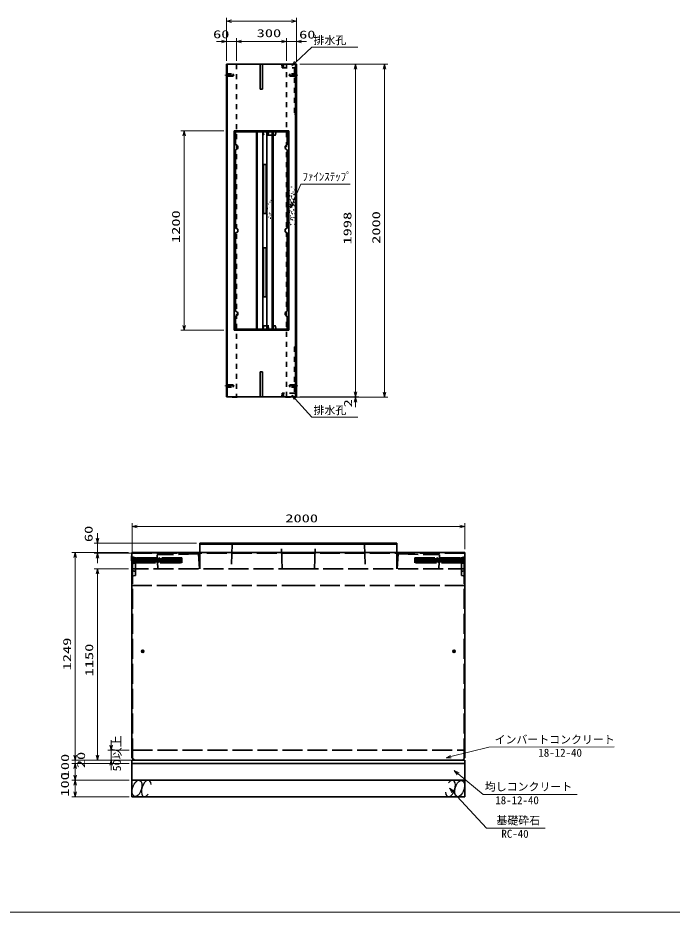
# Model space of a CAD drawing. Units: millimetres on the paper. Extents: x 15 to 1219, y 8 to 859.
# Drawn here: x 432.8 to 629.3, y 15 to 283.7 of the extents above; entities that cross this region are included whole.
import ezdxf
from ezdxf.enums import TextEntityAlignment as Align

# ---------------------------------------------------------------- set-up
doc = ezdxf.new("R2010")
doc.units = ezdxf.units.MM
for name, pattern in [('DASHED', [7.5, 6, -1.5]), ('USER1', [3, 1.5, -1.5]), ('USER2', [18.5, 12, -1.5, 3.5, -1.5])]:
    doc.linetypes.add(name, pattern=pattern)
for name, color, linetype, lineweight in [('0-0', 1, 'Continuous', 13), ('D-BMK（構造物基準線）', 2, 'USER2', 18), ('D-STR-DIM（寸法）', 7, 'Continuous', 13), ('D-STR-HTXT(均しCON-旗)', 7, 'Continuous', 13), ('D-STR-HTXT(基礎砕石-旗)', 7, 'Continuous', 13), ('D-STR-HTXT（WS-旗）', 7, 'Continuous', 13), ('D-STR-HTXT（旗上げ）', 7, 'Continuous', 13), ('D-STR-STRF(グリ)', 7, 'Continuous', 25), ('D-STR（構造物）', 1, 'Continuous', 35)]:
    doc.layers.add(name, color=color, linetype=linetype, lineweight=lineweight)
doc.styles.add('ＭＳ ゴシック', font='')
doc.styles.get('ＭＳ ゴシック').set_extended_font_data('MS Gothic')

# ---------------------------------------------------------------- blocks, each defined once
blk = doc.blocks.new('_Open30')
at = {"color": 7, "linetype": 'Continuous', "lineweight": 13}
for p, q in [((-1, 0.2679), (0, 0)), ((0, 0), (-1, -0.2679)), ((0, 0), (-1, 0))]:
    blk.add_line(p, q, dxfattribs=at)

msp = doc.modelspace()

# ---------------------------------------------------------------- linework, layer by layer
at = {"layer": '0-0'}
msp.add_line((517.063, 60.662), (467.813, 60.662), dxfattribs=at)
at = {"layer": 'D-BMK（構造物基準線）'}
for p, q in [((495.004, 266.544), (497.853, 266.544)), ((514.079, 266.544), (516.928, 266.544)), ((495.004, 173.144), (497.853, 173.144)), ((516.928, 173.144), (514.079, 173.144))]:
    msp.add_line(p, q, dxfattribs=at)
at = {"layer": 'D-STR-DIM（寸法）'}
for p, q in [((495.466, 277.691), (495.466, 283.741)), ((496.966, 282.741), (514.966, 282.741)), ((516.466, 277.721), (516.466, 283.741)), ((495.466, 270.794), (495.466, 277.691)), ((498.466, 270.794), (498.466, 277.691)), ((498.466, 270.846), (498.466, 277.691)), ((513.466, 270.794), (513.466, 277.691)), ((513.466, 270.794), (513.466, 277.691)), ((516.466, 270.764), (516.466, 277.691)), ((493.966, 276.691), (492.466, 276.691)), ((495.466, 276.691), (498.466, 276.691)), ((499.966, 276.691), (511.966, 276.691)), ((499.966, 276.691), (501.466, 276.691)), ((511.966, 276.691), (510.466, 276.691)), ((513.466, 276.691), (516.466, 276.691)), ((517.966, 276.691), (519.466, 276.691)), ((517.466, 269.794), (535.255, 269.794)), ((533.818, 269.794), (543.895, 269.794)), ((534.255, 171.394), (534.255, 268.294)), ((542.895, 171.294), (542.895, 268.294)), ((494.716, 249.844), (481.753, 249.844)), ((482.753, 191.344), (482.753, 248.344)), ((494.716, 189.844), (481.753, 189.844)), ((534.255, 171.394), (534.255, 172.894)), ((516.216, 169.794), (535.255, 169.794)), ((517.466, 169.894), (535.255, 169.894)), ((517.466, 169.894), (535.255, 169.894)), ((532.818, 169.794), (543.895, 169.794)), ((534.255, 169.894), (534.255, 169.794)), ((534.255, 168.294), (534.255, 166.794)), ((467.163, 123.345), (467.163, 131.891)), ((567.063, 124.1), (567.063, 131.891)), ((468.663, 130.891), (565.563, 130.891)), ((460.824, 65.162), (460.824, 66.662)), ((450.065, 62.162), (450.065, 63.662)), ((466.263, 63.662), (459.824, 63.662)), ((460.824, 63.662), (460.824, 60.662)), ((466.263, 60.662), (449.065, 60.662)), ((466.263, 59.662), (449.065, 59.662)), ((466.263, 59.662), (449.065, 59.662)), ((450.065, 60.662), (450.065, 59.662)), ((465.263, 60.662), (459.824, 60.662)), ((460.824, 59.162), (460.824, 57.662)), ((450.065, 58.162), (450.065, 56.662)), ((450.065, 58.162), (450.065, 56.162)), ((466.263, 54.662), (449.065, 54.662)), ((466.263, 54.662), (449.065, 54.662)), ((450.065, 53.162), (450.065, 51.162)), ((466.263, 49.662), (449.065, 49.662))]:
    msp.add_line(p, q, dxfattribs=at)
at = {"layer": 'D-STR-DIM（寸法）', "color": 2}
msp.add_line((15.075, 15.004), (1218.693, 15.004), dxfattribs=at)
at = {"layer": 'D-STR-HTXT(均しCON-旗)'}
msp.add_lwpolyline([(600.82, 50.352), (572.612, 50.352), (565.053, 56.566)], dxfattribs=at)
at = {"layer": 'D-STR-HTXT(基礎砕石-旗)'}
msp.add_lwpolyline([(591.135, 40.273), (573.564, 40.273), (563.473, 51.139)], dxfattribs=at)
at = {"layer": 'D-STR-HTXT（WS-旗）'}
for points in [[(534.92, 274.94), (521.132, 274.94), (516.174, 270.351)], [(534.92, 163.746), (521.132, 163.746), (516.084, 169.278)]]:
    msp.add_lwpolyline(points, dxfattribs=at)
at = {"layer": 'D-STR-HTXT（旗上げ）'}
for points in [[(532.639, 233.753), (517.809, 233.753), (515.31, 228.002)], [(611.896, 64.634), (574.263, 64.586), (562.9, 61.721)]]:
    msp.add_lwpolyline(points, dxfattribs=at)
at = {"layer": 'D-STR-STRF(グリ)'}
for centre, major_axis in [((468.638, 52.186), (0.79, 2.421)), ((565.488, 52.139), (-0.79, -2.421))]:
    msp.add_ellipse(centre, major_axis=major_axis, ratio=0.5139, dxfattribs=at)
for centre, start_param, end_param in [((471.379, 52.186), 5.3575563, 10.3750652), ((562.747, 52.139), 2.2159636, 7.2334726)]:
    msp.add_ellipse(centre, major_axis=(0.79, 2.421), ratio=0.5139, start_param=start_param, end_param=end_param, dxfattribs=at)
at = {"layer": 'D-STR（構造物）'}
for p, q in [((516.466, 269.794), (495.466, 269.794)), ((495.466, 269.794), (495.466, 169.894)), ((495.716, 169.894), (495.716, 269.794)), ((505.591, 269.794), (505.591, 262.294)), ((506.341, 262.294), (506.341, 269.794)), ((516.216, 269.794), (516.216, 169.894)), ((516.466, 169.894), (516.466, 269.794)), ((505.591, 262.294), (506.341, 262.294)), ((514.236, 249.844), (497.736, 249.844)), ((497.736, 249.844), (497.736, 189.844)), ((504.492, 249.469), (504.492, 190.219)), ((504.742, 249.469), (504.742, 190.219)), ((506.361, 249.469), (506.361, 190.219)), ((507.611, 249.469), (507.611, 190.219)), ((509.231, 249.469), (509.231, 190.219)), ((509.481, 249.469), (509.481, 190.219)), ((513.736, 249.469), (510.39, 249.469)), ((513.736, 245.597), (513.736, 249.469)), ((514.236, 189.844), (514.236, 249.844)), ((513.736, 245.597), (513.107, 245.233)), ((513.107, 245.233), (513.107, 244.46)), ((498.236, 244.097), (498.236, 220.594)), ((513.107, 244.46), (513.736, 244.097)), ((513.736, 220.594), (513.736, 244.097)), ((514.255, 231.842), (514.308, 231.789)), ((514.308, 231.789), (514.361, 231.842)), ((514.369, 232.697), (514.441, 232.677)), ((514.994, 232.872), (515.052, 232.92)), ((515.052, 232.92), (515.1, 232.863)), ((515.553, 231.433), (515.481, 231.414)), ((515.534, 231.506), (515.553, 231.433)), ((515.57, 232.366), (515.645, 232.366)), ((515.917, 231.981), (515.97, 232.034)), ((515.97, 232.034), (516.023, 231.981)), ((508.833, 228.868), (508.852, 228.941)), ((509.305, 229.451), (509.252, 229.504)), ((509.28, 228.744), (509.345, 228.782)), ((509.305, 229.451), (509.358, 229.504)), ((514.518, 230.297), (514.457, 230.254)), ((514.518, 230.297), (514.561, 230.235)), ((514.629, 228.883), (514.704, 228.883)), ((514.648, 229.054), (514.635, 229.128)), ((514.735, 230.97), (514.661, 230.983)), ((514.952, 230.12), (515.013, 230.163)), ((515.06, 229.693), (514.986, 229.699)), ((515.013, 230.163), (515.056, 230.102)), ((515.074, 230.898), (515.099, 230.969)), ((515.282, 230.223), (515.35, 230.254)), ((515.404, 229.276), (515.356, 229.334)), ((515.515, 229.219), (515.454, 229.176)), ((515.558, 229.157), (515.515, 229.219)), ((515.67, 230.596), (515.683, 230.67)), ((515.683, 230.67), (515.757, 230.657)), ((515.807, 229.166), (515.733, 229.179)), ((515.794, 229.092), (515.807, 229.166)), ((515.798, 229.544), (515.835, 229.609)), ((515.835, 229.609), (515.9, 229.572)), ((515.865, 230.796), (515.927, 230.839)), ((515.927, 230.839), (515.97, 230.778)), ((507.894, 226.409), (507.841, 226.462)), ((508.045, 227.747), (508.051, 227.821)), ((508.263, 226.71), (508.295, 226.778)), ((508.523, 228.361), (508.598, 228.368)), ((509.299, 227.654), (509.331, 227.586)), ((514.478, 227.165), (514.441, 227.1)), ((514.469, 225.755), (514.526, 225.804)), ((514.526, 225.804), (514.478, 225.861)), ((514.642, 227.546), (514.714, 227.565)), ((514.714, 227.565), (514.695, 227.638)), ((514.872, 228.362), (514.8, 228.342)), ((514.901, 226.809), (514.888, 226.735)), ((515.035, 228.324), (515.096, 228.281)), ((515.096, 228.281), (515.053, 228.22)), ((515.156, 226.998), (515.094, 226.955)), ((515.156, 226.998), (515.199, 226.937)), ((515.596, 226.011), (515.658, 226.054)), ((515.658, 226.054), (515.701, 225.993)), ((515.716, 228.369), (515.79, 228.382)), ((515.846, 227.314), (515.772, 227.301)), ((515.79, 228.382), (515.803, 228.308)), ((515.859, 227.24), (515.846, 227.314)), ((515.949, 226.002), (515.936, 225.928)), ((516.088, 227.143), (516.026, 227.186)), ((516.045, 227.082), (516.088, 227.143)), ((507.902, 224.583), (507.876, 224.512)), ((508.121, 223.936), (508.152, 223.868)), ((508.356, 225.047), (508.336, 225.119)), ((508.54, 224.959), (508.475, 224.922)), ((508.54, 224.959), (508.577, 224.894)), ((508.644, 223.512), (508.701, 223.56)), ((508.664, 224.49), (508.717, 224.543)), ((508.701, 223.56), (508.749, 223.503)), ((509.28, 223.998), (509.299, 224.071)), ((514.481, 225.341), (514.407, 225.347)), ((514.689, 223.515), (514.621, 223.547)), ((514.629, 224.294), (514.704, 224.294)), ((514.797, 223.158), (514.871, 223.151)), ((514.871, 223.151), (514.865, 223.077)), ((515.015, 225.197), (514.943, 225.177)), ((515.035, 225.57), (514.963, 225.59)), ((515.034, 225.124), (515.015, 225.197)), ((515.016, 225.498), (515.035, 225.57)), ((515.141, 223.686), (515.069, 223.706)), ((515.141, 223.686), (515.122, 223.614)), ((515.201, 224.839), (515.259, 224.887)), ((515.259, 224.887), (515.211, 224.945)), ((515.317, 223.061), (515.365, 223.003)), ((515.726, 223.684), (515.732, 223.759)), ((515.922, 223.531), (515.874, 223.589)), ((515.955, 224.805), (515.948, 224.73)), ((513.736, 220.594), (513.107, 220.231)), ((514.426, 222.138), (514.479, 222.085)), ((514.727, 221.663), (514.795, 221.631)), ((514.795, 221.631), (514.763, 221.563)), ((515.365, 223.003), (515.307, 222.955)), ((515.832, 221.8), (515.838, 221.875)), ((515.971, 221.599), (516.028, 221.647)), ((516.028, 221.647), (515.98, 221.705)), ((516.054, 222.846), (516.061, 222.921)), ((498.236, 219.094), (498.236, 195.591)), ((513.107, 220.231), (513.107, 219.457)), ((513.107, 219.457), (513.736, 219.094)), ((513.736, 195.591), (513.736, 219.094)), ((513.736, 195.591), (513.107, 195.228)), ((513.107, 195.228), (513.107, 194.454)), ((513.107, 194.454), (513.736, 194.091)), ((513.736, 190.219), (513.736, 194.091)), ((497.736, 189.844), (514.236, 189.844)), ((510.39, 190.219), (513.736, 190.219)), ((505.591, 177.394), (505.591, 169.894)), ((505.591, 177.394), (506.341, 177.394)), ((506.341, 177.394), (506.341, 169.894)), ((495.466, 169.894), (516.466, 169.894)), ((497.216, 169.794), (497.116, 169.894)), ((498.716, 169.794), (497.216, 169.794)), ((498.716, 169.794), (498.816, 169.894)), ((513.216, 169.794), (513.116, 169.894)), ((514.716, 169.794), (513.216, 169.794)), ((514.716, 169.794), (514.816, 169.894)), ((487.495, 123.1), (487.495, 125.895)), ((487.495, 125.895), (517.063, 125.895)), ((487.495, 125.646), (517.063, 125.646)), ((517.063, 125.617), (487.495, 125.617)), ((546.631, 125.895), (517.063, 125.895)), ((546.631, 125.646), (517.063, 125.646)), ((517.063, 125.617), (546.631, 125.617)), ((546.631, 123.1), (546.631, 125.895)), ((466.963, 122.095), (467.063, 122.195)), ((466.963, 120.595), (466.963, 122.095)), ((467.063, 123.1), (517.063, 123.1)), ((467.063, 61.412), (467.063, 123.1)), ((567.063, 123.1), (517.063, 123.1)), ((567.063, 61.412), (567.063, 123.1)), ((467.063, 120.495), (466.963, 120.595)), ((469.863, 93.395), (470.763, 93.395)), ((470.313, 93.845), (470.313, 92.945)), ((564.263, 93.395), (563.363, 93.395)), ((563.813, 93.845), (563.813, 92.945)), ((467.813, 60.662), (467.063, 61.412)), ((567.063, 60.662), (467.063, 60.662)), ((467.063, 60.662), (467.063, 59.662)), ((467.063, 59.662), (567.063, 59.662)), ((467.063, 59.662), (567.063, 59.662)), ((467.063, 59.662), (467.063, 54.662)), ((517.063, 60.662), (566.313, 60.662)), ((566.313, 60.662), (567.063, 61.412)), ((567.063, 60.662), (567.063, 59.662)), ((567.063, 59.662), (567.063, 54.662)), ((467.063, 54.662), (567.063, 54.662)), ((467.063, 54.662), (467.063, 49.662)), ((467.063, 54.662), (567.063, 54.662)), ((567.063, 54.662), (567.063, 49.662)), ((467.063, 49.662), (567.063, 49.662))]:
    msp.add_line(p, q, dxfattribs=at)
at = {"layer": 'D-STR（構造物）', "linetype": 'USER1'}
for p, q in [((498.466, 269.794), (498.466, 169.894)), ((512.107, 269.794), (512.188, 268.744)), ((512.188, 268.744), (515.884, 268.744)), ((512.628, 269.794), (512.554, 268.744)), ((513.466, 169.894), (513.466, 269.794)), ((515.884, 268.744), (515.884, 254.794)), ((495.466, 266.894), (497.466, 266.894)), ((497.466, 266.194), (495.466, 266.194)), ((497.466, 266.894), (497.466, 266.194)), ((516.466, 266.894), (514.466, 266.894)), ((514.466, 266.894), (514.466, 266.194)), ((514.466, 266.194), (516.466, 266.194)), ((515.884, 254.794), (516.459, 254.794)), ((507.907, 248.469), (508.156, 249.469)), ((508.156, 190.219), (507.907, 191.219)), ((515.891, 184.894), (515.891, 170.944)), ((515.891, 184.894), (516.466, 184.894)), ((497.466, 173.494), (495.466, 173.494)), ((495.466, 172.794), (497.466, 172.794)), ((497.466, 172.794), (497.466, 173.494)), ((514.466, 173.494), (516.466, 173.494)), ((514.466, 172.794), (514.466, 173.494)), ((516.466, 172.794), (514.466, 172.794)), ((512.195, 170.944), (512.114, 169.894)), ((515.891, 170.944), (512.195, 170.944)), ((512.635, 169.894), (512.561, 170.944))]:
    msp.add_line(p, q, dxfattribs=at)
at = {"layer": 'D-STR（構造物）', "lineweight": 13}
for p, q in [((456.702, 127.395), (456.702, 128.895)), ((486.495, 125.895), (455.702, 125.895)), ((456.702, 125.895), (456.702, 122.85)), ((466.063, 123.1), (449.065, 123.1)), ((450.065, 121.6), (450.065, 62.162)), ((486.495, 122.85), (455.702, 122.85)), ((456.702, 121.35), (456.702, 119.85)), ((466.063, 118.145), (455.702, 118.145)), ((456.702, 116.645), (456.702, 62.162)), ((466.813, 60.662), (449.065, 60.662)), ((466.263, 60.662), (455.702, 60.662))]:
    msp.add_line(p, q, dxfattribs=at)
at = {"layer": 'D-STR（構造物）', "linetype": 'DASHED'}
for p, q in [((497.195, 125.617), (496.945, 118.145)), ((512.195, 118.145), (511.945, 125.617)), ((521.931, 118.145), (522.181, 125.617)), ((536.931, 125.617), (537.181, 118.145)), ((467.062, 121.25), (467.741, 121.59)), ((469.562, 121.5), (467.062, 120.25)), ((470.562, 121.5), (467.062, 119.75)), ((467.062, 121.5), (470.062, 120)), ((467.062, 120.75), (468.562, 121.5)), ((467.062, 121), (469.062, 120)), ((467.063, 122.85), (517.063, 122.85)), ((468.113, 121.5), (467.063, 121.753)), ((468.014, 121.524), (471.062, 120)), ((482.063, 121.5), (468.113, 121.5)), ((471.562, 121.5), (468.562, 120)), ((469.062, 121.5), (472.062, 120)), ((469.562, 120), (472.562, 121.5)), ((473.062, 120), (470.062, 121.5)), ((470.562, 120), (473.562, 121.5)), ((474.062, 120), (471.062, 121.5)), ((471.562, 120), (474.562, 121.5)), ((475.062, 120), (472.062, 121.5)), ((475.562, 121.5), (472.562, 120)), ((473.062, 121.5), (476.062, 120)), ((476.562, 121.5), (473.562, 120)), ((474.062, 121.5), (477.062, 120)), ((477.562, 121.5), (474.562, 120)), ((487.113, 122.646), (474.663, 122.392)), ((474.663, 122.392), (474.899, 118.145)), ((475.062, 121.5), (478.062, 120)), ((475.562, 120), (478.562, 121.5)), ((479.062, 120), (476.062, 121.5)), ((476.562, 120), (479.562, 121.5)), ((480.062, 120), (477.062, 121.5)), ((477.562, 120), (480.562, 121.5)), ((481.062, 120), (478.062, 121.5)), ((478.562, 120), (481.562, 121.5)), ((479.062, 121.5), (482.063, 120)), ((482.063, 121.251), (479.562, 120)), ((480.062, 121.5), (482.063, 120.5)), ((481.062, 121.5), (482.063, 121)), ((482.063, 120), (482.063, 121.5)), ((487.113, 122.646), (487.378, 118.147)), ((487.495, 118.145), (487.495, 123.1)), ((567.063, 122.85), (517.063, 122.85)), ((546.631, 118.145), (546.631, 123.1)), ((547.013, 122.646), (546.748, 118.147)), ((547.013, 122.646), (559.463, 122.392)), ((553.064, 121.5), (552.063, 121)), ((554.064, 121.5), (552.063, 120.5)), ((552.063, 121.5), (566.013, 121.5)), ((552.063, 120), (552.063, 121.5)), ((555.064, 121.5), (552.063, 120)), ((552.063, 121.251), (554.564, 120)), ((555.564, 120), (552.564, 121.5)), ((553.064, 120), (556.064, 121.5)), ((556.564, 120), (553.564, 121.5)), ((554.064, 120), (557.064, 121.5)), ((557.564, 120), (554.564, 121.5)), ((555.064, 120), (558.064, 121.5)), ((558.564, 120), (555.564, 121.5)), ((559.064, 121.5), (556.064, 120)), ((556.564, 121.5), (559.564, 120)), ((560.064, 121.5), (557.064, 120)), ((557.564, 121.5), (560.564, 120)), ((561.064, 121.5), (558.064, 120)), ((558.564, 121.5), (561.564, 120)), ((559.064, 120), (562.064, 121.5)), ((559.463, 122.392), (559.227, 118.145)), ((562.564, 120), (559.564, 121.5)), ((560.064, 120), (563.064, 121.5)), ((563.564, 120), (560.564, 121.5)), ((561.064, 120), (564.064, 121.5)), ((564.564, 120), (561.564, 121.5)), ((565.064, 121.5), (562.064, 120)), ((562.564, 121.5), (565.564, 120)), ((566.112, 121.524), (563.064, 120)), ((563.564, 121.5), (567.064, 119.75)), ((567.064, 121.5), (564.064, 120)), ((564.564, 121.5), (567.064, 120.25)), ((567.064, 121), (565.064, 120)), ((567.064, 120.75), (565.564, 121.5)), ((566.013, 121.5), (567.063, 121.753)), ((567.064, 121.25), (566.385, 121.59)), ((468.062, 120), (467.062, 120.5)), ((467.063, 119.674), (468.113, 120)), ((467.223, 119.645), (467.223, 61.252)), ((468.112, 120), (482.063, 120)), ((468.113, 116.186), (468.113, 120)), ((482.063, 120.751), (480.562, 120)), ((482.063, 120.251), (481.562, 120)), ((552.063, 120.751), (553.564, 120)), ((552.063, 120.251), (552.564, 120)), ((566.014, 120), (552.063, 120)), ((566.013, 116.186), (566.013, 120)), ((567.063, 119.674), (566.013, 120)), ((566.064, 120), (567.064, 120.5)), ((566.903, 119.645), (566.903, 61.252)), ((517.063, 118.145), (467.063, 118.145)), ((468.113, 117.382), (467.063, 117.651)), ((467.063, 115.917), (468.113, 116.186)), ((517.063, 118.145), (567.063, 118.145)), ((566.013, 117.382), (567.063, 117.651)), ((567.063, 115.917), (566.013, 116.186)), ((467.063, 113.145), (517.063, 113.145)), ((567.063, 113.145), (517.063, 113.145)), ((467.263, 63.662), (567.063, 63.662))]:
    msp.add_line(p, q, dxfattribs=at)
at = {"layer": 'D-STR（構造物）'}
for points in [[(509.61, 249.469), (498.236, 249.469), (498.236, 245.597)], [(498.236, 245.597), (498.865, 245.233), (498.865, 244.46), (498.236, 244.097)], [(498.236, 220.594), (498.865, 220.231), (498.865, 219.457)], [(498.236, 220.594), (498.865, 220.231), (498.865, 219.457), (498.236, 219.094)], [(498.236, 194.091), (498.865, 194.454), (498.865, 195.228), (498.236, 195.591)], [(498.236, 194.091), (498.236, 190.219), (509.61, 190.219)]]:
    msp.add_lwpolyline(points, dxfattribs=at)
at = {"layer": 'D-STR（構造物）', "linetype": 'USER1'}
for points in [[(509.401, 248.469), (506.67, 248.469), (506.402, 249.47)], [(506.402, 190.218), (506.67, 191.219), (509.401, 191.219)]]:
    msp.add_lwpolyline(points, dxfattribs=at)
at = {"layer": 'D-STR（構造物）'}
for points in [[(509.36, 249.469), (509.401, 248.469), (510.138, 248.469), (510.39, 249.469)], [(506.611, 224.969), (507.361, 224.969), (507.361, 239.719), (506.611, 239.719)], [(507.361, 199.869), (507.361, 214.619), (506.611, 214.619), (506.611, 199.869)], [(509.401, 191.219), (509.36, 190.219), (510.39, 190.219), (510.138, 191.219)]]:
    msp.add_lwpolyline(points, close=True, dxfattribs=at)
for centre, radius in [((470.313, 93.395), 0.35), ((470.313, 93.395), 0.3), ((563.813, 93.395), 0.35), ((563.813, 93.395), 0.3)]:
    msp.add_circle(centre, radius, dxfattribs=at)

# ---------------------------------------------------------------- block references
at = {"layer": 'D-STR-DIM（寸法）', "xscale": 1.5, "yscale": 1.5}
for p, rotation in [((495.466, 282.741), 180), ((498.466, 276.691), 180), ((498.466, 276.691), 180), ((516.466, 276.691), 180), ((534.255, 269.794), 90), ((542.895, 269.794), 90), ((482.753, 249.844), 90), ((482.753, 189.844), 270), ((534.255, 169.894), 270), ((534.255, 169.894), 270), ((534.255, 169.794), 90), ((542.895, 169.794), 270), ((467.163, 130.891), 180), ((460.824, 63.662), 270), ((450.065, 60.662), 270), ((450.065, 59.662), 90), ((450.065, 59.662), 90), ((460.824, 60.662), 90), ((450.065, 54.662), 270), ((450.065, 54.662), 90), ((450.065, 49.662), 270)]:
    msp.add_blockref('_Open30', p, dxfattribs=dict(at, rotation=rotation))
for p in [(516.466, 282.741), (495.466, 276.691), (513.466, 276.691), (513.466, 276.691), (567.063, 130.891)]:
    msp.add_blockref('_Open30', p, dxfattribs=at)
at = {"layer": 'D-STR-HTXT(均しCON-旗)', "xscale": 1.5, "yscale": 1.5, "rotation": 140.57786}
msp.add_blockref('_Open30', (563.895, 57.518), dxfattribs=at)
at = {"layer": 'D-STR-HTXT(基礎砕石-旗)', "xscale": 1.5, "yscale": 1.5, "rotation": 132.88015}
msp.add_blockref('_Open30', (562.453, 52.238), dxfattribs=at)
at = {"layer": 'D-STR-HTXT（WS-旗）', "xscale": 1.5, "yscale": 1.5}
for p, rotation in [((515.073, 269.332), 222.78711), ((515.073, 170.386), 132.37661)]:
    msp.add_blockref('_Open30', p, dxfattribs=dict(at, rotation=rotation))
at = {"layer": 'D-STR-HTXT（旗上げ）', "xscale": 1.5, "yscale": 1.5}
for p, rotation in [((514.712, 226.627), 246.50838), ((561.445, 61.355), 194.1476)]:
    msp.add_blockref('_Open30', p, dxfattribs=dict(at, rotation=rotation))
at = {"layer": 'D-STR（構造物）', "xscale": 1.5, "yscale": 1.5}
for p, rotation in [((456.702, 125.895), 270), ((450.065, 123.1), 90), ((456.702, 122.85), 90), ((456.702, 118.145), 90), ((450.065, 60.662), 270), ((456.702, 60.662), 270)]:
    msp.add_blockref('_Open30', p, dxfattribs=dict(at, rotation=rotation))

# ---------------------------------------------------------------- texts
at = {"layer": 'D-STR-DIM（寸法）', "style": 'ＭＳ ゴシック', "width": 1.5}
for s, p in [('60', (491.452, 276.909)), ('300', (504.55, 277.228)), ('60', (517.286, 276.814)), ('2000', (513.155, 131.429))]:
    msp.add_text(s, height=2.405, dxfattribs=at).set_placement(p, align=Align.BOTTOM_LEFT)
at = {"layer": 'D-STR-DIM（寸法）', "style": 'ＭＳ ゴシック'}
for s, width, p in [('1200', 1.5, (482.215, 216.094)), ('1998', 1.5, (533.718, 215.636)), ('2000', 1.5, (542.358, 215.836)), ('2', 1.5, (533.893, 166.706)), ('50以上', 1.1, (464.5, 57.306)), ('100', 1.5, (448.919, 55.215)), ('20', 1.5, (453.737, 58.274)), ('100', 1.5, (448.866, 49.713))]:
    msp.add_text(s, height=2.405, rotation=90, dxfattribs=dict(at, width=width)).set_placement(p, align=Align.BOTTOM_LEFT)
at = {"layer": 'D-STR-HTXT(均しCON-旗)', "style": 'ＭＳ ゴシック'}
for s, p in [('均しコンクリート', (573.059, 50.763)), ('18-12-40', (576.193, 46.701))]:
    msp.add_text(s, height=2.405, dxfattribs=at).set_placement(p, align=Align.BOTTOM_LEFT)
at = {"layer": 'D-STR-HTXT(基礎砕石-旗)', "style": 'ＭＳ ゴシック'}
for s, p in [('基礎砕石', (576.547, 40.607)), ('RC-40', (578.035, 36.622))]:
    msp.add_text(s, height=2.405, dxfattribs=at).set_placement(p, align=Align.BOTTOM_LEFT)
at = {"layer": 'D-STR-HTXT（WS-旗）', "style": 'ＭＳ ゴシック'}
for p in [(521.613, 275.092), (521.613, 163.897)]:
    msp.add_text('排水孔', height=2.405, dxfattribs=at).set_placement(p, align=Align.BOTTOM_LEFT)
at = {"layer": 'D-STR-HTXT（旗上げ）', "style": 'ＭＳ ゴシック'}
for s, p in [('ﾌｧｲﾝｽﾃｯﾌﾟ', (518.289, 234.077)), ('インバートコンクリート', (575.993, 64.93)), ('18-12-40', (589.136, 60.983))]:
    msp.add_text(s, height=2.405, dxfattribs=at).set_placement(p, align=Align.BOTTOM_LEFT)
at = {"layer": 'D-STR（構造物）', "style": 'ＭＳ ゴシック', "width": 1.5}
for s, p in [('60', (455.985, 126.206)), ('1249', (449.528, 87.668)), ('1150', (456.165, 85.862))]:
    msp.add_text(s, height=2.405, rotation=90, dxfattribs=at).set_placement(p, align=Align.BOTTOM_LEFT)

doc.saveas('drawing.dxf')
